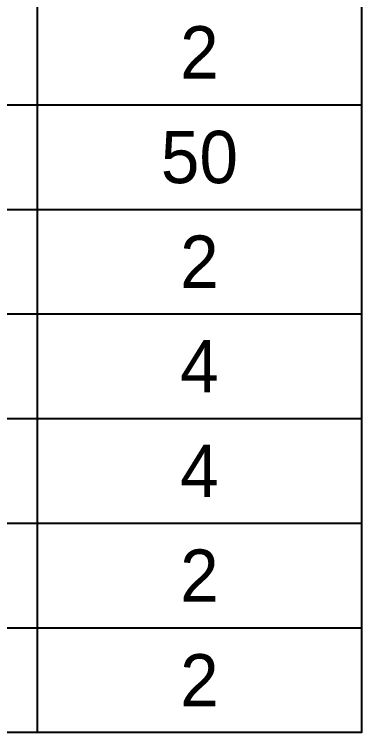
# Model space of a CAD drawing. Extents: x -209 to 15, y 9 to 85.
# Drawn here: x -71.62 to -50.55, y 8.68 to 52.26 of the extents above; entities that cross this region are included whole.
import ezdxf
from ezdxf.enums import TextEntityAlignment as Align

# ---------------------------------------------------------------- set-up
doc = ezdxf.new("R2010")
doc.units = 0
doc.layers.add('MA_NCLEGEND-1-6', color=190, linetype='CONTINUOUS')

msp = doc.modelspace()

# ---------------------------------------------------------------- linework, layer by layer
at = {"layer": 'MA_NCLEGEND-1-6'}
msp.add_lwpolyline([(-208.8125, 8.6808), (-208.8125, 85.0308), (-50.5451, 85.0308), (-50.5451, 8.6808)], close=True, dxfattribs=at)
for points in [[(-70.2301, 72.1808), (-70.2301, 8.6808)], [(-208.8125, 46.7808), (-50.5451, 46.7808)], [(-208.8125, 40.4308), (-50.5451, 40.4308)], [(-208.8125, 34.0808), (-50.5451, 34.0808)], [(-208.8125, 27.7308), (-50.5451, 27.7308)], [(-208.8125, 21.3808), (-50.5451, 21.3808)], [(-208.8125, 15.0308), (-50.5451, 15.0308)]]:
    msp.add_lwpolyline(points, dxfattribs=at)

# ---------------------------------------------------------------- texts
at = {"layer": 'MA_NCLEGEND-1-6', "width": 0.992}
for s, p in [('2', (-60.3876, 48.3683)), ('50', (-60.3876, 42.0183)), ('2', (-60.3876, 35.6683)), ('4', (-60.3876, 29.3183)), ('4', (-60.3876, 22.9683)), ('2', (-60.3876, 16.6183)), ('2', (-60.3876, 10.2683))]:
    msp.add_text(s, height=3.175, dxfattribs=at).set_placement(p, align=Align.CENTER)

doc.saveas('drawing.dxf')
